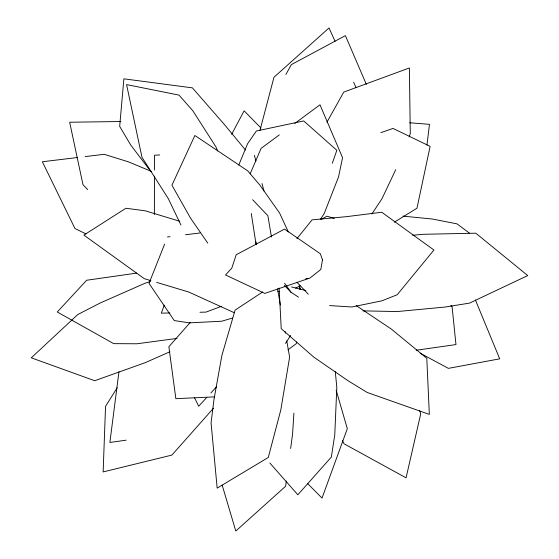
<?xml version="1.0" encoding="UTF-8"?>
<svg xmlns="http://www.w3.org/2000/svg" width="559" height="559" viewBox="0 0 559 559"><rect width="100%" height="100%" fill="white"/><g stroke="black" fill="none" stroke-linecap="round" stroke-linejoin="round"><path stroke-width="0.84" d="M154.375 214.558L154.48 176.155M154.501 170.048L154.543 155.213L159.741 154.948M293.908 413.15L292.595 433.896L290.652 448.479M426.943 145.095L429.473 124.336L409.635 122.784M118.955 371.679L109.878 442.455L126.201 440.157M286.313 481.075L285.628 486.225L235.8 531.05L222.182 485.163M259.998 130.268L273.98 77.24L329.02 27.95L335.086 41.324M296.682 341.996L296.228 343.68L287.955 349.836M332.319 163.27L336.839 150.287L303.691 120.94L256.343 131.023L247.623 143.663L238.77 165.052M164.255 305.116L161.32 313.166L169.915 312.963M409.104 136.92L410.285 133.685L409.377 67.981L343.764 92.081L326.917 122.232M164.598 244.178L149.029 283.371L174.254 320.566L189.326 322.871L221.643 321.229L232.481 318.057M250.166 173.807L261.081 148.387L279.311 134.887M395.73 169.65L382 198.69L371.889 213.95M231.664 134.279L244.129 110.829L260.948 128.032M285.908 74.459L291.365 64.613L345.392 35.622L366.376 84.451M117.222 387.729L105.546 406.337L103.142 471.929L171.865 455.096L213.545 408.161M285.488 343.415L290.631 335.428M320.489 219.247L324.248 213.447L338.523 176.986L342.562 157.701L319.986 104.778L294.74 123.469M296.892 238.714L312.048 219.862L346.419 216.668L381.748 212.238L433.924 250.02L397.183 294.761L381.825 300.847L351.877 306.989L329.593 305.584M190.172 322.515L168.867 346.755L175.854 398.686L214.691 396.848M206.823 397.372L198.69 406.232L194.532 397.763M210.89 392.942L216.703 386.611M262.681 291.959L235.101 310.119L221.874 355.482L213.971 399.545L211.064 422.835L217.165 488.126L268.292 457.472L280.786 410.033L289.625 357.089L286.753 340.885M394.333 222.202L416.972 208.214L430.123 146.381L393.061 128.43L380.875 132.644M321.607 219.247L326.84 216.186L334.345 218.366M295.62 288.158L300.148 285.845M169.922 351.758L145.158 362.693L94.702 380.728L31.269 357.823L77.757 314.563L99.893 303.139L144.662 283.385L150.434 281.547M221.413 306.304L205.992 312.111L199.975 312.257M136.627 273.12L86.652 280.248L57.256 311.992L113.708 343.645L136.962 343.778L176.979 338.412M305.717 278.787L308.275 278.333M416.203 350.241L455.969 344.575L452.063 306.528L450.847 305.375M167.462 236.981L170.034 236.667M185.455 234.766L200.017 232.97M77.533 157.512L42.358 161.761L74.955 228.519L85.911 233.886M85.254 156.583L104.135 154.305L128.339 161.817L151.51 171.445M412.682 235.248L423.03 234.305L475.814 233.187L527.731 275.566L469.525 303.118L445.195 307.038L397.281 311.552L362.875 310.874M120.849 121.527L69.658 122.232L82.977 184.652L87.644 189.62M402.927 216.116L432.303 219.023L457.01 223.859L469.553 233.208M291.518 286.942L305.822 290.526M150.846 280.639L144.271 278.661L83.864 235.101L125.922 208.255L145.242 210.806L179.788 221.266M156.597 282.365L188.649 292.001L234.361 312.747M277.767 291.218L279.381 291.735M420.221 353.218L448.388 368.36L499.704 358.836L475.416 300.001M284.377 285.397L290.987 292.196L298.499 297.164M356.153 305.535L391.384 329.104L426.796 358.291L429.333 414.401L367.207 392.467L348.173 380.826L313.746 357.082L281.226 328.643L279.123 288.095M307.387 483.346L322.033 498.09L347.314 428.683L336.176 390.217M252.591 199.703L267.894 215.704L271.436 237.009M297.011 282.323L308.323 294.23M269.843 463.006L297.842 494.792L331.354 457.073L334.785 434.685L336.811 387.17L335.267 371.665M245.59 150.119L224.452 124.587L192.401 87.861L123.888 78.826L119.682 126.39L130.666 144.949L150.483 171.005M284.615 283.259L290.987 292.196M207.78 243.13L190.563 218.199L171.934 185.204L194.874 135.495L247.784 170.907L259.984 185.26L279.563 213L288.297 231.915M342.499 440.667L344.051 443.79L406.072 477.84L420.724 413.863L419.732 410.634M180.913 224.991L168.266 198.564L141.986 157.31L126.565 84.591L179.02 95.114L192.848 110.801L216.033 147.031L217.731 150.979M353.644 82.236L356.146 87.742M299.191 285.614L300.616 289.674M254.373 155.325L255.938 161.125M261.975 183.506L263.988 190.968M277.53 288.856L280.401 305.06M285.09 331.501L285.39 333.206M251.284 213.51L256.099 244.556L256.057 241.97M299.344 286.075L299.848 289.513M322.487 259.858L320.817 269.473L309.979 278.026L264.826 293.405L225.536 274.979L231.803 268.131L236.191 254.75L284.545 229.106L320.335 253.751L322.487 259.858"/></g></svg>
